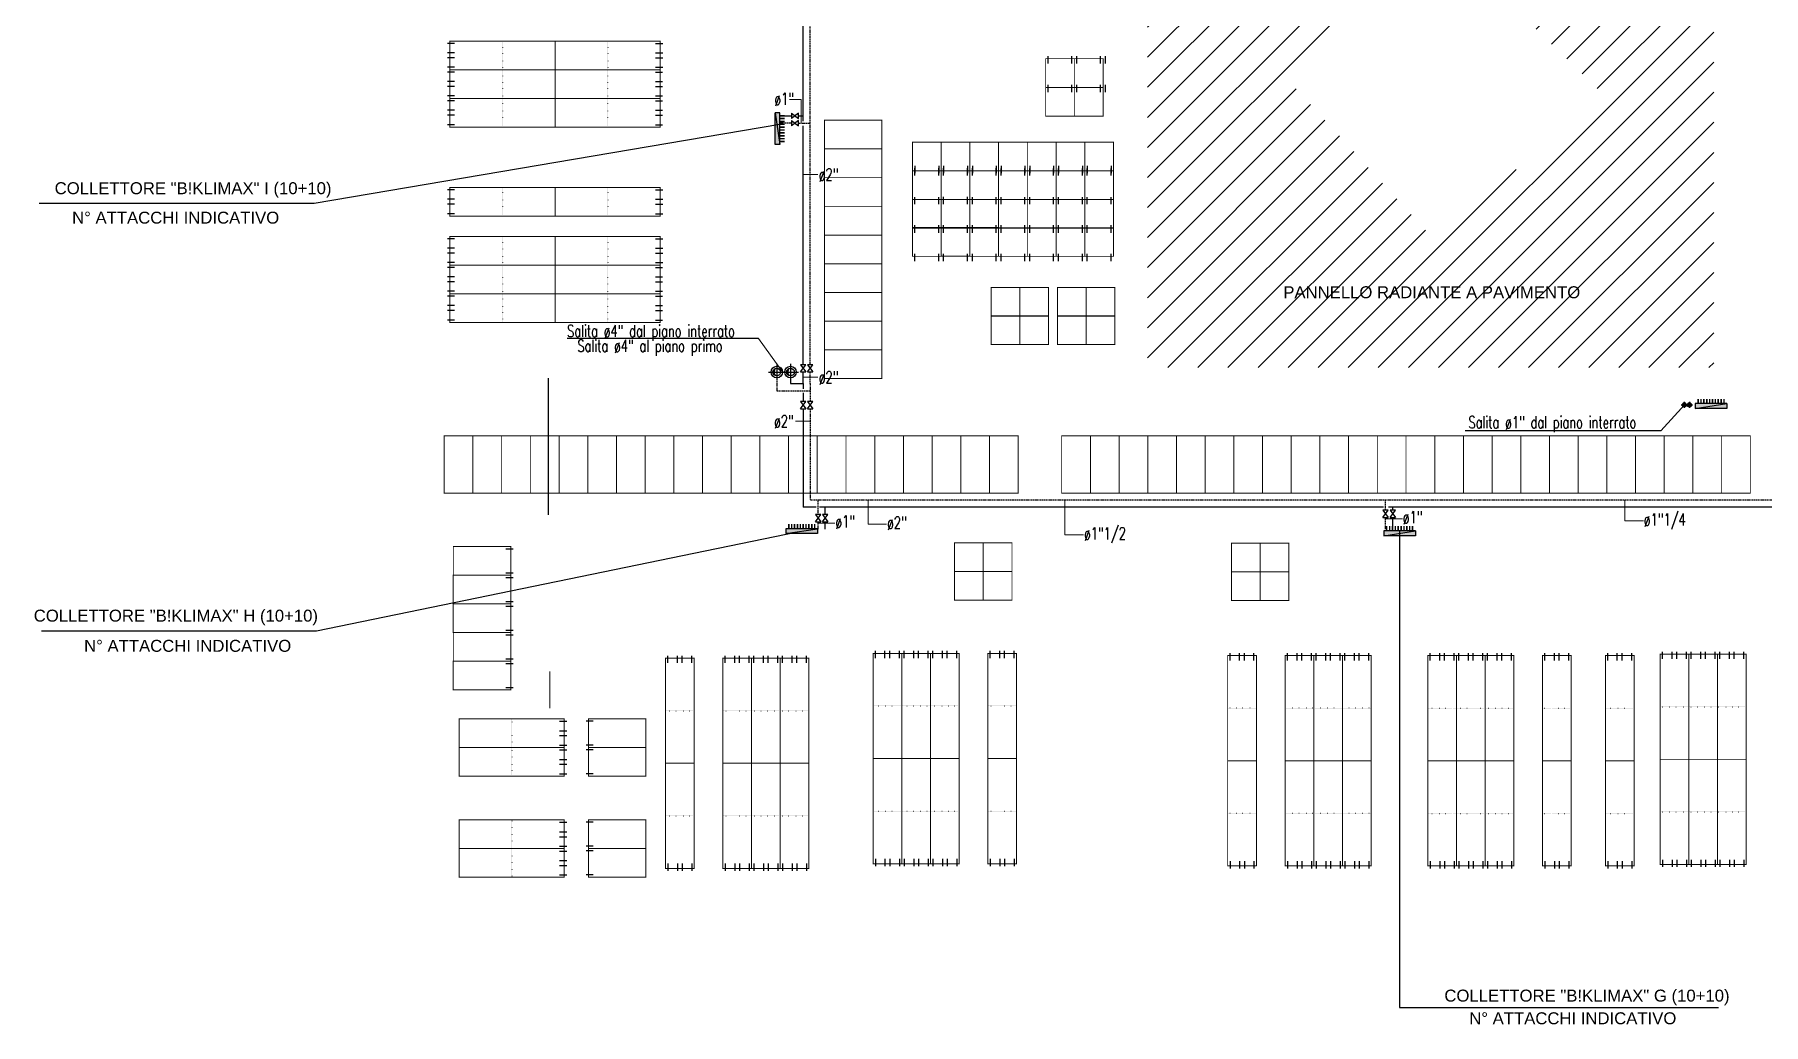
# Model space of a CAD drawing. Header units: millimetres. Extents: x 24747 to 137666, y -34589 to 43444.
# Drawn here: x 108032 to 111647, y 24248 to 26319 of the extents above; entities that cross this region are included whole.
import ezdxf

# ---------------------------------------------------------------- set-up
doc = ezdxf.new("R2010")
doc.units = ezdxf.units.MM
doc.header["$LTSCALE"] = 10
for name, pattern in [('ACAD_ISO07W100', [3, 0, -3]), ('DASHDOT', [25.4, 12.7, -6.35, 0, -6.35]), ('HIDDEN', [0.375, 0.25, -0.125])]:
    doc.linetypes.add(name, pattern=pattern)
for name, color, linetype in [('Collettori Maxi', 7, 'Continuous'), ('Idranti', 8, 'Continuous'), ('Pannelli', 7, 'Continuous'), ('TUBAZIONI', 6, 'Continuous')]:
    doc.layers.add(name, color=color, linetype=linetype)
doc.styles.add('ARIAL', font='arial.ttf')
doc.styles.add('ROMANS', font='romans')

# ---------------------------------------------------------------- blocks, each defined once
blk = doc.blocks.new('1200')
at = {"layer": 'Pannelli', "color": 4}
for p, q in [((0.05, 1.1), (0.05, 1.25)), ((0.55, 1.1), (0.55, 1.25))]:
    blk.add_line(p, q, dxfattribs=at)
at = {"layer": 'Pannelli', "linetype": 'ACAD_ISO07W100', "ltscale": 0.07}
blk.add_line((0.6, 0.6), (0, 0.6), dxfattribs=at)
at = {"layer": 'Pannelli', "color": 4, "const_width": 0.02}
blk.add_lwpolyline([(0, 1.2), (0, 0), (0.6, 0), (0.6, 1.2), (0, 1.2)], dxfattribs=at)
blk = doc.blocks.new('colonna')
at = {"layer": 'TUBAZIONI', "color": 1, "linetype": 'DASHDOT'}
for p, q in [((-17, 0), (17, 0)), ((0, 17.2), (0, -17.2))]:
    blk.add_line(p, q, dxfattribs=at)
at = {"layer": 'TUBAZIONI', "color": 1}
for radius in [12, 8]:
    blk.add_circle((0, 0), radius, dxfattribs=at)
blk.add_arc((4, 0), 10, 130.4205, 229.5795, dxfattribs=at)
blk = doc.blocks.new('dddd')
at = {"layer": 'Pannelli', "color": 4}
for p, q in [((-164.9, 45.4, 0), (-179.9, 45.4, 0)), ((-164.9, 25.4, 0), (-179.9, 25.4, 0)), ((-164.9, 15.4, 0), (-179.9, 15.4, 0)), ((-164.9, -4.6, 0), (-179.9, -4.6, 0))]:
    blk.add_line(p, q, dxfattribs=at)
at = {"layer": 'Pannelli', "color": 4, "lineweight": 0}
blk.add_line((-174.9, 50.4, 0), (45.1, 50.4, 0), dxfattribs=at)
at = {"layer": 'Pannelli', "color": 4, "linetype": 'ACAD_ISO07W100', "ltscale": 0.07}
blk.add_line((-64.9, 50.4, 0), (-64.9, -9.6, 0), dxfattribs=at)
at = {"layer": 'Pannelli', "color": 4, "const_width": 2, "elevation": 0}
blk.add_lwpolyline([(-174.9, -9.6), (45.1, -9.6), (45.1, 50.4), (-174.9, 50.4), (-174.9, -9.6)], dxfattribs=at)
blk = doc.blocks.new('Coll Maxi 10+10')
at = {"layer": 'Collettori Maxi'}
for color, points in [(5, [(0.66, 0), (0.66, -0.1), (0, -0.1)]), (1, [(0, 0), (0, -0.1), (0.66, 0)])]:
    blk.add_hatch(color=color, dxfattribs=at).paths.add_polyline_path(points)
for points in [[(0, 0), (0, -0.1), (0.66, 0), (0, 0)], [(0.66, 0), (0.66, -0.1), (0, -0.1), (0.66, 0)]]:
    blk.add_lwpolyline(points, dxfattribs=at)

msp = doc.modelspace()

# ---------------------------------------------------------------- hatches: boundary and pattern name
at = {"layer": 'Pannelli'}
h = msp.add_hatch(dxfattribs=at)
h.set_pattern_fill('ANSI31', color=1, scale=14, style=0)
h.set_pattern_definition([(45, (242328.514, 53639.13), (-31.430896, 31.430896), [])])
h.paths.add_polyline_path([(111542.8471, 25622.55982), (111542.8471, 26806.55982), (110358.8471, 26806.55982), (110358.8471, 25622.55982)])
h.paths.add_polyline_path([(111304.88325, 26200.71083), (110959.27984, 26536.95582), (110640.48294, 26237.89667), (110964.98923, 25882.19574)], flags=16)

# ---------------------------------------------------------------- linework, layer by layer
at = {"layer": 'Collettori Maxi'}
for p, q in [((109590.17063, 26149.24237, 0), (109614.70431, 26149.24237, 0)), ((108616.69313, 25966.03141, 0), (109590.17063, 26131.24237, 0)), ((108041.20218, 25966.03141, 0), (108616.69313, 25966.03141, 0)), ((108621.50023, 25071.94314, 0), (109627.25196, 25278.76105, 0)), ((110886.11433, 25279.94644, 0), (110886.11433, 24284.03008, 0)), ((108046.19264, 25071.94314, 0), (108621.50023, 25071.94314, 0)), ((110886.11433, 24284.03008, 0), (111552.61559, 24284.03008, 0))]:
    msp.add_line(p, q, dxfattribs=at)
at = {"layer": 'Collettori Maxi', "linetype": 'HIDDEN'}
msp.add_line((109590.17063, 26134.24237, 0), (109614.70431, 26134.24237, 0), dxfattribs=at)
at = {"layer": 'Collettori Maxi', "color": 6, "const_width": 3.2, "elevation": 0}
for points in [[(109590.17063, 26149.24237), (109600.17063, 26149.24237)], [(109590.17063, 26143.24237), (109600.17063, 26143.24237)], [(109590.17063, 26137.24237), (109600.17063, 26137.24237)], [(109590.17063, 26131.24237), (109600.17063, 26131.24237)], [(109590.17063, 26125.24237), (109600.17063, 26125.24237)], [(109590.17063, 26119.24237), (109600.17063, 26119.24237)], [(109590.17063, 26113.24237), (109600.17063, 26113.24237)], [(109590.17063, 26107.24237), (109600.17063, 26107.24237)], [(109590.17063, 26101.24237), (109600.17063, 26101.24237)], [(109590.17063, 26095.24237), (109600.17063, 26095.24237)], [(111510.28638, 25546.92966), (111510.28638, 25556.92966)], [(111516.28638, 25546.92966), (111516.28638, 25556.92966)], [(111522.28638, 25546.92966), (111522.28638, 25556.92966)], [(111528.28638, 25546.92966), (111528.28638, 25556.92966)], [(111534.28638, 25546.92966), (111534.28638, 25556.92966)], [(111540.28638, 25546.92966), (111540.28638, 25556.92966)], [(111546.28638, 25546.92966), (111546.28638, 25556.92966)], [(111552.28638, 25546.92966), (111552.28638, 25556.92966)], [(111558.28638, 25546.92966), (111558.28638, 25556.92966)], [(111564.28638, 25546.92966), (111564.28638, 25556.92966)], [(109608.89555, 25285.07068), (109608.89555, 25295.07068)], [(109614.89555, 25285.07068), (109614.89555, 25295.07068)], [(109620.89555, 25285.07068), (109620.89555, 25295.07068)], [(109626.89555, 25285.07068), (109626.89555, 25295.07068)], [(109632.89555, 25285.07068), (109632.89555, 25295.07068)], [(109638.89555, 25285.07068), (109638.89555, 25295.07068)], [(109644.89555, 25285.07068), (109644.89555, 25295.07068)], [(109650.89555, 25285.07068), (109650.89555, 25295.07068)], [(109656.89555, 25285.07068), (109656.89555, 25295.07068)], [(109662.89555, 25285.07068), (109662.89555, 25295.07068)], [(110859.11433, 25280.81296), (110859.11433, 25290.81296)], [(110865.11433, 25280.81296), (110865.11433, 25290.81296)], [(110871.11433, 25280.81296), (110871.11433, 25290.81296)], [(110877.11433, 25280.81296), (110877.11433, 25290.81296)], [(110883.11433, 25280.81296), (110883.11433, 25290.81296)], [(110889.11433, 25280.81296), (110889.11433, 25290.81296)], [(110895.11433, 25280.81296), (110895.11433, 25290.81296)], [(110901.11433, 25280.81296), (110901.11433, 25290.81296)], [(110907.11433, 25280.81296), (110907.11433, 25290.81296)], [(110913.11433, 25280.81296), (110913.11433, 25290.81296)]]:
    msp.add_lwpolyline(points, dxfattribs=at)
at = {"layer": 'Idranti', "lineweight": 0}
msp.add_line((109108.98678, 24910.06312), (109108.98678, 24987.00592), dxfattribs=at)
at = {"layer": 'Pannelli', "color": 2}
for p, q in [((110150.92477, 26258.51228), (110150.92477, 26273.51228)), ((110200.92477, 26258.51228), (110200.92477, 26273.51228)), ((110210.92477, 26258.49745), (110210.92477, 26273.49745)), ((110260.92477, 26258.49745), (110260.92477, 26273.49745)), ((110270.92477, 26258.46038), (110270.92477, 26273.46038)), ((110150.92477, 26198.51228), (110150.92477, 26213.51228)), ((110200.92477, 26198.51228), (110200.92477, 26213.51228)), ((110210.92477, 26198.49745), (110210.92477, 26213.49745)), ((110260.92477, 26198.49745), (110260.92477, 26213.49745)), ((110270.92477, 26198.46038), (110270.92477, 26213.46038)), ((109872.6407, 26044.07098, 0), (109872.6407, 26029.07098, 0)), ((109872.64071, 26024.17479, 0), (109872.64071, 26039.17479, 0)), ((109922.6407, 26044.07098, 0), (109922.6407, 26029.07098, 0)), ((109922.64071, 26024.17479, 0), (109922.64071, 26039.17479, 0)), ((109932.6407, 26044.08581, 0), (109932.6407, 26029.08581, 0)), ((109932.6407, 26044.08581, 0), (109932.6407, 26029.08581, 0)), ((109932.6407, 26024.18962, 0), (109932.6407, 26039.18962, 0)), ((109932.6407, 26024.15996, 0), (109932.6407, 26039.15996, 0)), ((109982.6407, 26044.08581, 0), (109982.6407, 26029.08581, 0)), ((109982.6407, 26024.18962, 0), (109982.6407, 26039.18962, 0)), ((109992.64069, 26044.10064, 0), (109992.64069, 26029.10064, 0)), ((109992.6407, 26024.17479, 0), (109992.6407, 26039.17479, 0)), ((110042.64069, 26044.10064, 0), (110042.64069, 26029.10064, 0)), ((110042.6407, 26024.17479, 0), (110042.6407, 26039.17479, 0)), ((110052.64069, 26044.13771, 0), (110052.64069, 26029.13771, 0)), ((110052.6407, 26024.13771, 0), (110052.6407, 26039.13771, 0)), ((110102.64069, 26044.13771, 0), (110102.64069, 26029.13771, 0)), ((110102.6407, 26024.13771, 0), (110102.6407, 26039.13771, 0)), ((110112.64069, 26044.13771, 0), (110112.64069, 26029.13771, 0)), ((110112.6407, 26024.13771, 0), (110112.6407, 26039.13771, 0)), ((110162.64069, 26044.13771, 0), (110162.64069, 26029.13771, 0)), ((110162.64069, 26044.13771, 0), (110162.64069, 26029.13771, 0)), ((110162.6407, 26024.13771, 0), (110162.6407, 26039.13771, 0)), ((110162.6407, 26024.13771, 0), (110162.6407, 26039.13771, 0)), ((110172.64069, 26044.13771, 0), (110172.64069, 26029.13771, 0)), ((110172.6407, 26024.13771, 0), (110172.6407, 26039.13771, 0)), ((110222.64069, 26044.13771, 0), (110222.64069, 26029.13771, 0)), ((110222.64069, 26044.13771, 0), (110222.64069, 26029.13771, 0)), ((110222.64069, 26044.13771, 0), (110222.64069, 26029.13771, 0)), ((110222.6407, 26024.13771, 0), (110222.6407, 26039.13771, 0)), ((110222.6407, 26024.13771, 0), (110222.6407, 26039.13771, 0)), ((110222.6407, 26024.13771, 0), (110222.6407, 26039.13771, 0)), ((110232.64069, 26044.13771, 0), (110232.64069, 26029.13771, 0)), ((110232.6407, 26024.13771, 0), (110232.6407, 26039.13771, 0)), ((110282.64069, 26044.13771, 0), (110282.64069, 26029.13771, 0)), ((110282.6407, 26024.13771, 0), (110282.6407, 26039.13771, 0)), ((109872.64071, 25964.17479, 0), (109872.64071, 25979.17479, 0)), ((109922.64071, 25964.17479, 0), (109922.64071, 25979.17479, 0)), ((109932.6407, 25964.18962, 0), (109932.6407, 25979.18962, 0)), ((109932.6407, 25964.15996, 0), (109932.6407, 25979.15996, 0)), ((109982.6407, 25964.18962, 0), (109982.6407, 25979.18962, 0)), ((109992.6407, 25964.17479, 0), (109992.6407, 25979.17479, 0)), ((110042.6407, 25964.17479, 0), (110042.6407, 25979.17479, 0)), ((110052.6407, 25964.13771, 0), (110052.6407, 25979.13771, 0)), ((110102.6407, 25964.13771, 0), (110102.6407, 25979.13771, 0)), ((110112.6407, 25964.13771, 0), (110112.6407, 25979.13771, 0)), ((110162.6407, 25964.13771, 0), (110162.6407, 25979.13771, 0)), ((110162.6407, 25964.13771, 0), (110162.6407, 25979.13771, 0)), ((110172.6407, 25964.13771, 0), (110172.6407, 25979.13771, 0)), ((110222.6407, 25964.13771, 0), (110222.6407, 25979.13771, 0)), ((110222.6407, 25964.13771, 0), (110222.6407, 25979.13771, 0)), ((110222.6407, 25964.13771, 0), (110222.6407, 25979.13771, 0)), ((110232.6407, 25964.13771, 0), (110232.6407, 25979.13771, 0)), ((110282.6407, 25964.13771, 0), (110282.6407, 25979.13771, 0)), ((109872.64071, 25905.1224, 0), (109872.64071, 25920.1224, 0)), ((109872.64071, 25904.17479, 0), (109872.64071, 25919.17479, 0)), ((109922.64071, 25905.1224, 0), (109922.64071, 25920.1224, 0)), ((109922.64071, 25904.17479, 0), (109922.64071, 25919.17479, 0)), ((109932.6407, 25905.13723, 0), (109932.6407, 25920.13723, 0)), ((109932.6407, 25905.10757, 0), (109932.6407, 25920.10757, 0)), ((109932.6407, 25904.18962, 0), (109932.6407, 25919.18962, 0)), ((109932.6407, 25904.15996, 0), (109932.6407, 25919.15996, 0)), ((109982.6407, 25905.13723, 0), (109982.6407, 25920.13723, 0)), ((109982.6407, 25904.18962, 0), (109982.6407, 25919.18962, 0)), ((109992.6407, 25905.1224, 0), (109992.6407, 25920.1224, 0)), ((109992.6407, 25904.17479, 0), (109992.6407, 25919.17479, 0)), ((110042.6407, 25905.1224, 0), (110042.6407, 25920.1224, 0)), ((110042.6407, 25904.17479, 0), (110042.6407, 25919.17479, 0)), ((110052.6407, 25905.08532, 0), (110052.6407, 25920.08532, 0)), ((110052.6407, 25904.13771, 0), (110052.6407, 25919.13771, 0)), ((110102.6407, 25905.08532, 0), (110102.6407, 25920.08532, 0)), ((110102.6407, 25904.13771, 0), (110102.6407, 25919.13771, 0)), ((110112.6407, 25905.08532, 0), (110112.6407, 25920.08532, 0)), ((110112.6407, 25904.13771, 0), (110112.6407, 25919.13771, 0)), ((110162.6407, 25905.08532, 0), (110162.6407, 25920.08532, 0)), ((110162.6407, 25905.08532, 0), (110162.6407, 25920.08532, 0)), ((110162.6407, 25904.13771, 0), (110162.6407, 25919.13771, 0)), ((110162.6407, 25904.13771, 0), (110162.6407, 25919.13771, 0)), ((110172.6407, 25905.08532, 0), (110172.6407, 25920.08532, 0)), ((110172.6407, 25904.13771, 0), (110172.6407, 25919.13771, 0)), ((110222.6407, 25905.08532, 0), (110222.6407, 25920.08532, 0)), ((110222.6407, 25905.08532, 0), (110222.6407, 25920.08532, 0)), ((110222.6407, 25905.08532, 0), (110222.6407, 25920.08532, 0)), ((110222.6407, 25904.13771, 0), (110222.6407, 25919.13771, 0)), ((110222.6407, 25904.13771, 0), (110222.6407, 25919.13771, 0)), ((110222.6407, 25904.13771, 0), (110222.6407, 25919.13771, 0)), ((110232.6407, 25905.08532, 0), (110232.6407, 25920.08532, 0)), ((110232.6407, 25904.13771, 0), (110232.6407, 25919.13771, 0)), ((110282.6407, 25905.08532, 0), (110282.6407, 25920.08532, 0)), ((110282.6407, 25904.13771, 0), (110282.6407, 25919.13771, 0)), ((109872.64071, 25845.1224, 0), (109872.64071, 25860.1224, 0)), ((109922.64071, 25845.1224, 0), (109922.64071, 25860.1224, 0)), ((109932.6407, 25845.13723, 0), (109932.6407, 25860.13723, 0)), ((109932.6407, 25845.10757, 0), (109932.6407, 25860.10757, 0)), ((109982.6407, 25845.13723, 0), (109982.6407, 25860.13723, 0)), ((109992.6407, 25845.1224, 0), (109992.6407, 25860.1224, 0)), ((110042.6407, 25845.1224, 0), (110042.6407, 25860.1224, 0)), ((110052.6407, 25845.08532, 0), (110052.6407, 25860.08532, 0)), ((110102.6407, 25845.08532, 0), (110102.6407, 25860.08532, 0)), ((110112.6407, 25845.08532, 0), (110112.6407, 25860.08532, 0)), ((110162.6407, 25845.08532, 0), (110162.6407, 25860.08532, 0)), ((110162.6407, 25845.08532, 0), (110162.6407, 25860.08532, 0)), ((110172.6407, 25845.08532, 0), (110172.6407, 25860.08532, 0)), ((110222.6407, 25845.08532, 0), (110222.6407, 25860.08532, 0)), ((110222.6407, 25845.08532, 0), (110222.6407, 25860.08532, 0)), ((110222.6407, 25845.08532, 0), (110222.6407, 25860.08532, 0)), ((110232.6407, 25845.08532, 0), (110232.6407, 25860.08532, 0)), ((110282.6407, 25845.08532, 0), (110282.6407, 25860.08532, 0))]:
    msp.add_line(p, q, dxfattribs=at)
at = {"layer": 'Pannelli'}
msp.add_line((109105.84237, 25600.34997, 0), (109105.84237, 25314.66532, 0), dxfattribs=at)
at = {"layer": 'Pannelli', "color": 1, "linetype": 'Continuous', "lineweight": 0}
msp.add_line((111432.27621, 25490.43815, 0), (111482.74376, 25544.9299), dxfattribs=at)
at = {"layer": 'Pannelli', "color": 1, "linetype": 'Continuous'}
msp.add_line((111432.27621, 25490.43815, 0), (111022.81593, 25490.43815, 0), dxfattribs=at)
at = {"layer": 'Pannelli', "color": 2, "const_width": 2}
for points in [[(110145.92477, 26268.51228), (110145.92477, 26208.51228), (110205.92477, 26208.51228), (110205.92477, 26268.51228), (110145.92477, 26268.51228)], [(110205.92477, 26268.49745), (110205.92477, 26208.49745), (110265.92477, 26208.49745), (110265.92477, 26268.49745), (110205.92477, 26268.49745)], [(110145.92477, 26208.51228), (110145.92477, 26148.51228), (110205.92477, 26148.51228), (110205.92477, 26208.51228), (110145.92477, 26208.51228)], [(110205.92477, 26208.49745), (110205.92477, 26148.49745), (110265.92477, 26148.49745), (110265.92477, 26208.49745), (110205.92477, 26208.49745)], [(109955.57878, 25255.63941), (109955.57878, 25195.63941), (110015.57878, 25195.63941), (110015.57878, 25255.63941), (109955.57878, 25255.63941)], [(110015.57878, 25255.63941), (110015.57878, 25195.63941), (110075.57878, 25195.63941), (110075.57878, 25255.63941), (110015.57878, 25255.63941)], [(109955.57878, 25195.63941), (109955.57878, 25135.63941), (110015.57878, 25135.63941), (110015.57878, 25195.63941), (109955.57878, 25195.63941)], [(110015.57878, 25195.63941), (110015.57878, 25135.63941), (110075.57878, 25135.63941), (110075.57878, 25195.63941), (110015.57878, 25195.63941)]]:
    msp.add_lwpolyline(points, dxfattribs=at)
for points in [[(109683.65801, 26079.64356), (109803.65801, 26079.64356), (109803.65801, 26139.64356), (109683.65801, 26139.64356)], [(109683.65801, 26019.64356), (109803.65801, 26019.64356), (109803.65801, 26079.64356), (109683.65801, 26079.64356)], [(109683.65801, 25959.64356), (109803.65801, 25959.64356), (109803.65801, 26019.64356), (109683.65801, 26019.64356)], [(109683.65801, 25899.64356), (109803.65801, 25899.64356), (109803.65801, 25959.64356), (109683.65801, 25959.64356)], [(109683.65801, 25839.64356), (109803.65801, 25839.64356), (109803.65801, 25899.64356), (109683.65801, 25899.64356)], [(109683.65801, 25779.64356), (109803.65801, 25779.64356), (109803.65801, 25839.64356), (109683.65801, 25839.64356)], [(109683.65801, 25719.64356), (109803.65801, 25719.64356), (109803.65801, 25779.64356), (109683.65801, 25779.64356)], [(109683.65801, 25659.64356), (109803.65801, 25659.64356), (109803.65801, 25719.64356), (109683.65801, 25719.64356)], [(109683.65801, 25599.64356), (109803.65801, 25599.64356), (109803.65801, 25659.64356), (109683.65801, 25659.64356)]]:
    msp.add_lwpolyline(points, close=True, dxfattribs=at)
at = {"layer": 'Pannelli', "color": 2, "const_width": 2, "elevation": 0}
for points in [[(109867.6407, 26034.07098), (109867.6407, 26094.07098), (109927.6407, 26094.07098), (109927.6407, 26034.07098), (109867.6407, 26034.07098)], [(109927.6407, 26034.08581), (109927.6407, 26094.08581), (109987.6407, 26094.08581), (109987.6407, 26034.08581), (109927.6407, 26034.08581)], [(109987.64069, 26034.10064), (109987.64069, 26094.10064), (110047.64069, 26094.10064), (110047.64069, 26034.10064), (109987.64069, 26034.10064)], [(110047.64069, 26034.13771), (110047.64069, 26094.13771), (110107.64069, 26094.13771), (110107.64069, 26034.13771), (110047.64069, 26034.13771)], [(110107.64069, 26034.13771), (110107.64069, 26094.13771), (110167.64069, 26094.13771), (110167.64069, 26034.13771), (110107.64069, 26034.13771)], [(110167.64069, 26034.13771), (110167.64069, 26094.13771), (110227.64069, 26094.13771), (110227.64069, 26034.13771), (110167.64069, 26034.13771)], [(110227.64069, 26034.13771), (110227.64069, 26094.13771), (110287.64069, 26094.13771), (110287.64069, 26034.13771), (110227.64069, 26034.13771)], [(109867.64071, 26034.17479), (109867.64071, 25974.17479), (109927.64071, 25974.17479), (109927.64071, 26034.17479), (109867.64071, 26034.17479)], [(109927.6407, 26034.18962), (109927.6407, 25974.18962), (109987.6407, 25974.18962), (109987.6407, 26034.18962), (109927.6407, 26034.18962)], [(109987.6407, 26034.17479), (109987.6407, 25974.17479), (110047.6407, 25974.17479), (110047.6407, 26034.17479), (109987.6407, 26034.17479)], [(110047.6407, 26034.13771), (110047.6407, 25974.13771), (110107.6407, 25974.13771), (110107.6407, 26034.13771), (110047.6407, 26034.13771)], [(110107.6407, 26034.13771), (110107.6407, 25974.13771), (110167.6407, 25974.13771), (110167.6407, 26034.13771), (110107.6407, 26034.13771)], [(110167.6407, 26034.13771), (110167.6407, 25974.13771), (110227.6407, 25974.13771), (110227.6407, 26034.13771), (110167.6407, 26034.13771)], [(110227.6407, 26034.13771), (110227.6407, 25974.13771), (110287.6407, 25974.13771), (110287.6407, 26034.13771), (110227.6407, 26034.13771)], [(109867.64071, 25974.17479), (109867.64071, 25914.17479), (109927.64071, 25914.17479), (109927.64071, 25974.17479), (109867.64071, 25974.17479)], [(109927.6407, 25974.18962), (109927.6407, 25914.18962), (109987.6407, 25914.18962), (109987.6407, 25974.18962), (109927.6407, 25974.18962)], [(109987.6407, 25974.17479), (109987.6407, 25914.17479), (110047.6407, 25914.17479), (110047.6407, 25974.17479), (109987.6407, 25974.17479)], [(110047.6407, 25974.13771), (110047.6407, 25914.13771), (110107.6407, 25914.13771), (110107.6407, 25974.13771), (110047.6407, 25974.13771)], [(110107.6407, 25974.13771), (110107.6407, 25914.13771), (110167.6407, 25914.13771), (110167.6407, 25974.13771), (110107.6407, 25974.13771)], [(110167.6407, 25974.13771), (110167.6407, 25914.13771), (110227.6407, 25914.13771), (110227.6407, 25974.13771), (110167.6407, 25974.13771)], [(110227.6407, 25974.13771), (110227.6407, 25914.13771), (110287.6407, 25914.13771), (110287.6407, 25974.13771), (110227.6407, 25974.13771)], [(109867.64071, 25915.1224), (109867.64071, 25855.1224), (109927.64071, 25855.1224), (109927.64071, 25915.1224), (109867.64071, 25915.1224)], [(109927.6407, 25915.13723), (109927.6407, 25855.13723), (109987.6407, 25855.13723), (109987.6407, 25915.13723), (109927.6407, 25915.13723)], [(109987.6407, 25915.1224), (109987.6407, 25855.1224), (110047.6407, 25855.1224), (110047.6407, 25915.1224), (109987.6407, 25915.1224)], [(110047.6407, 25915.08532), (110047.6407, 25855.08532), (110107.6407, 25855.08532), (110107.6407, 25915.08532), (110047.6407, 25915.08532)], [(110107.6407, 25915.08532), (110107.6407, 25855.08532), (110167.6407, 25855.08532), (110167.6407, 25915.08532), (110107.6407, 25915.08532)], [(110167.6407, 25915.08532), (110167.6407, 25855.08532), (110227.6407, 25855.08532), (110227.6407, 25915.08532), (110167.6407, 25915.08532)], [(110227.6407, 25915.08532), (110227.6407, 25855.08532), (110287.6407, 25855.08532), (110287.6407, 25915.08532), (110227.6407, 25915.08532)], [(110031.72644, 25789.99233), (110031.72644, 25729.99233), (110091.72644, 25729.99233), (110091.72644, 25789.99233), (110031.72644, 25789.99233)], [(110091.72644, 25789.99233), (110091.72644, 25729.99233), (110151.72644, 25729.99233), (110151.72644, 25789.99233), (110091.72644, 25789.99233)], [(110170.84095, 25789.99233), (110170.84095, 25729.99233), (110230.84095, 25729.99233), (110230.84095, 25789.99233), (110170.84095, 25789.99233)], [(110230.84095, 25789.99233), (110230.84095, 25729.99233), (110290.84095, 25729.99233), (110290.84095, 25789.99233), (110230.84095, 25789.99233)], [(110031.72644, 25730.93994), (110031.72644, 25670.93994), (110091.72644, 25670.93994), (110091.72644, 25730.93994), (110031.72644, 25730.93994)], [(110091.72644, 25730.93994), (110091.72644, 25670.93994), (110151.72644, 25670.93994), (110151.72644, 25730.93994), (110091.72644, 25730.93994)], [(110170.84095, 25730.93994), (110170.84095, 25670.93994), (110230.84095, 25670.93994), (110230.84095, 25730.93994), (110170.84095, 25730.93994)], [(110230.84095, 25730.93994), (110230.84095, 25670.93994), (110290.84095, 25670.93994), (110290.84095, 25730.93994), (110230.84095, 25730.93994)], [(110534.42222, 25255.12295), (110534.42222, 25195.12295), (110594.42222, 25195.12295), (110594.42222, 25255.12295), (110534.42222, 25255.12295)], [(110594.42222, 25255.12295), (110594.42222, 25195.12295), (110654.42222, 25195.12295), (110654.42222, 25255.12295), (110594.42222, 25255.12295)], [(110534.42222, 25195.12295), (110534.42222, 25135.12295), (110594.42222, 25135.12295), (110594.42222, 25195.12295), (110534.42222, 25195.12295)], [(110594.42222, 25195.12295), (110594.42222, 25135.12295), (110654.42222, 25135.12295), (110654.42222, 25195.12295), (110594.42222, 25195.12295)]]:
    msp.add_lwpolyline(points, dxfattribs=at)
for points in [[(108888.46361, 25479.43777), (108888.46361, 25359.43777), (108948.46361, 25359.43777), (108948.46361, 25479.43777)], [(108948.46361, 25479.43777), (108948.46361, 25359.43777), (109008.46361, 25359.43777), (109008.46361, 25479.43777)], [(109008.46361, 25479.43777), (109008.46361, 25359.43777), (109068.46361, 25359.43777), (109068.46361, 25479.43777)], [(109068.46361, 25479.43777), (109068.46361, 25359.43777), (109128.46361, 25359.43777), (109128.46361, 25479.43777)], [(109128.46361, 25479.43777), (109128.46361, 25359.43777), (109188.46361, 25359.43777), (109188.46361, 25479.43777)], [(109188.46361, 25479.43777), (109188.46361, 25359.43777), (109248.46361, 25359.43777), (109248.46361, 25479.43777)], [(109248.46361, 25479.43777), (109248.46361, 25359.43777), (109308.46361, 25359.43777), (109308.46361, 25479.43777)], [(109308.46361, 25479.43777), (109308.46361, 25359.43777), (109368.46361, 25359.43777), (109368.46361, 25479.43777)], [(109368.46361, 25479.43777), (109368.46361, 25359.43777), (109428.46361, 25359.43777), (109428.46361, 25479.43777)], [(109428.46361, 25479.43777), (109428.46361, 25359.43777), (109488.46361, 25359.43777), (109488.46361, 25479.43777)], [(109488.46361, 25479.43777), (109488.46361, 25359.43777), (109548.46361, 25359.43777), (109548.46361, 25479.43777)], [(109548.46361, 25479.43777), (109548.46361, 25359.43777), (109608.46361, 25359.43777), (109608.46361, 25479.43777)], [(109608.46361, 25479.43777), (109608.46361, 25359.43777), (109668.46361, 25359.43777), (109668.46361, 25479.43777)], [(109668.46361, 25479.43777), (109668.46361, 25359.43777), (109728.46361, 25359.43777), (109728.46361, 25479.43777)], [(109728.46361, 25479.43777), (109728.46361, 25359.43777), (109788.46361, 25359.43777), (109788.46361, 25479.43777)], [(109788.46361, 25479.43777), (109788.46361, 25359.43777), (109848.46361, 25359.43777), (109848.46361, 25479.43777)], [(109848.46361, 25479.43777), (109848.46361, 25359.43777), (109908.46361, 25359.43777), (109908.46361, 25479.43777)], [(109908.46361, 25479.43777), (109908.46361, 25359.43777), (109968.46361, 25359.43777), (109968.46361, 25479.43777)], [(109968.46361, 25479.43777), (109968.46361, 25359.43777), (110028.46361, 25359.43777), (110028.46361, 25479.43777)], [(110028.46361, 25479.43777), (110028.46361, 25359.43777), (110088.46361, 25359.43777), (110088.46361, 25479.43777)], [(110179.4156, 25479.43777), (110179.4156, 25359.43777), (110239.4156, 25359.43777), (110239.4156, 25479.43777)], [(110239.4156, 25479.43777), (110239.4156, 25359.43777), (110299.4156, 25359.43777), (110299.4156, 25479.43777)], [(110299.4156, 25479.43777), (110299.4156, 25359.43777), (110359.4156, 25359.43777), (110359.4156, 25479.43777)], [(110359.4156, 25479.43777), (110359.4156, 25359.43777), (110419.4156, 25359.43777), (110419.4156, 25479.43777)], [(110419.4156, 25479.43777), (110419.4156, 25359.43777), (110479.4156, 25359.43777), (110479.4156, 25479.43777)], [(110479.4156, 25479.43777), (110479.4156, 25359.43777), (110539.4156, 25359.43777), (110539.4156, 25479.43777)], [(110539.4156, 25479.43777), (110539.4156, 25359.43777), (110599.4156, 25359.43777), (110599.4156, 25479.43777)], [(110599.4156, 25479.43777), (110599.4156, 25359.43777), (110659.4156, 25359.43777), (110659.4156, 25479.43777)], [(110659.4156, 25479.43777), (110659.4156, 25359.43777), (110719.4156, 25359.43777), (110719.4156, 25479.43777)], [(110719.4156, 25479.43777), (110719.4156, 25359.43777), (110779.4156, 25359.43777), (110779.4156, 25479.43777)], [(110779.4156, 25479.43777), (110779.4156, 25359.43777), (110839.4156, 25359.43777), (110839.4156, 25479.43777)], [(110839.4156, 25479.43777), (110839.4156, 25359.43777), (110899.4156, 25359.43777), (110899.4156, 25479.43777)], [(110899.4156, 25479.43777), (110899.4156, 25359.43777), (110959.4156, 25359.43777), (110959.4156, 25479.43777)], [(110959.4156, 25479.43777), (110959.4156, 25359.43777), (111019.4156, 25359.43777), (111019.4156, 25479.43777)], [(111019.4156, 25479.43777), (111019.4156, 25359.43777), (111079.4156, 25359.43777), (111079.4156, 25479.43777)], [(111079.4156, 25479.43777), (111079.4156, 25359.43777), (111139.4156, 25359.43777), (111139.4156, 25479.43777)], [(111139.4156, 25479.43777), (111139.4156, 25359.43777), (111199.4156, 25359.43777), (111199.4156, 25479.43777)], [(111199.4156, 25479.43777), (111199.4156, 25359.43777), (111259.4156, 25359.43777), (111259.4156, 25479.43777)], [(111259.4156, 25479.43777), (111259.4156, 25359.43777), (111319.4156, 25359.43777), (111319.4156, 25479.43777)], [(111319.4156, 25479.43777), (111319.4156, 25359.43777), (111379.4156, 25359.43777), (111379.4156, 25479.43777)], [(111379.4156, 25479.43777), (111379.4156, 25359.43777), (111439.4156, 25359.43777), (111439.4156, 25479.43777)], [(111439.4156, 25479.43777), (111439.4156, 25359.43777), (111499.4156, 25359.43777), (111499.4156, 25479.43777)], [(111499.4156, 25479.43777), (111499.4156, 25359.43777), (111559.4156, 25359.43777), (111559.4156, 25479.43777)], [(111559.4156, 25479.43777), (111559.4156, 25359.43777), (111619.4156, 25359.43777), (111619.4156, 25479.43777)]]:
    msp.add_lwpolyline(points, close=True, dxfattribs=at)
at = {"layer": 'TUBAZIONI'}
for p, q in [((109638.80782, 26208.93029), (109638.80782, 26439.81352)), ((109638.80782, 26137.70589), (109638.80782, 26208.93029)), ((109629.27413, 26148.66612, 0), (109638.80782, 26148.66612, 0)), ((109638.80782, 25628.18947), (109638.80782, 26128.3405)), ((109638.80782, 25588.92702), (109638.80782, 25613.18947)), ((109612.40632, 25588.92702), (109638.80782, 25588.92702)), ((109685.09462, 25314.83688), (109685.09462, 25330.24477)), ((110871.82905, 25323.97036), (110871.82905, 25330.24477)), ((110871.82905, 25284.42898), (110871.82905, 25308.97036)), ((109685.09462, 25284.42898), (109685.09462, 25299.83688))]:
    msp.add_line(p, q, dxfattribs=at)
at = {"layer": 'TUBAZIONI', "linetype": 'HIDDEN'}
for p, q in [((109653.80782, 25628.18947), (109653.80782, 26424.81352)), ((109629.27413, 26133.66612, 0), (109653.80782, 26133.66612, 0)), ((109653.80782, 25588.92702), (109653.80782, 25613.18947)), ((109670.09462, 25314.83688), (109670.09462, 25345.24477)), ((110856.82905, 25323.97036), (110856.82905, 25345.24477)), ((110856.82905, 25284.42898), (110856.82905, 25308.97036)), ((109670.09462, 25284.42898), (109670.09462, 25299.83688))]:
    msp.add_line(p, q, dxfattribs=at)
at = {"layer": 'TUBAZIONI', "color": 1, "lineweight": 0}
for p, q in [((109634.67308, 26183.17059), (109610.10243, 26183.17059)), ((109634.67308, 26133.66612), (109634.67308, 26183.17059)), ((109638.80782, 26026.50149), (109669.84061, 26026.50149)), ((109638.80782, 25602.27833), (109669.84061, 25602.27833)), ((109622.77502, 25510.34238), (109653.80782, 25510.34238)), ((109774.5502, 25294.89544, 0), (109774.5502, 25345.24477)), ((110186.21815, 25272.37946, 0), (110186.21815, 25345.24477)), ((111356.82409, 25301.60504, 0), (111356.82409, 25345.24477)), ((110891.84801, 25306.20832), (110856.82905, 25306.20832)), ((109705.11359, 25297.07484), (109670.09462, 25297.07484)), ((109813.39775, 25294.89544, 0), (109774.5502, 25294.89544, 0)), ((110225.0657, 25272.37946, 0), (110186.21815, 25272.37946, 0)), ((111395.67163, 25301.60504, 0), (111356.82409, 25301.60504, 0))]:
    msp.add_line(p, q, dxfattribs=at)
at = {"layer": 'TUBAZIONI', "color": 7}
for p, q in [((109614.27413, 26154.29112, 0), (109629.27413, 26143.04112, 0)), ((109629.27413, 26154.29112, 0), (109614.27413, 26143.04112, 0)), ((109614.27413, 26139.29112, 0), (109629.27413, 26128.04112, 0)), ((109629.27413, 26139.29112, 0), (109614.27413, 26128.04112, 0)), ((109633.18282, 25613.18947), (109644.43282, 25628.18947)), ((109633.18282, 25628.18947), (109644.43282, 25613.18947)), ((109648.18282, 25613.18947), (109659.43282, 25628.18947)), ((109648.18282, 25628.18947), (109659.43282, 25613.18947)), ((109633.18282, 25536.24441), (109644.43282, 25551.24441)), ((109633.18282, 25551.24441), (109644.43282, 25536.24441)), ((109648.18282, 25536.24441), (109659.43282, 25551.24441)), ((109648.18282, 25551.24441), (109659.43282, 25536.24441)), ((109664.46962, 25299.83688), (109675.71962, 25314.83688)), ((109664.46962, 25314.83688), (109675.71962, 25299.83688)), ((109679.46962, 25299.83688), (109690.71962, 25314.83688)), ((109679.46962, 25314.83688), (109690.71962, 25299.83688)), ((110851.20405, 25308.97036), (110862.45405, 25323.97036)), ((110851.20405, 25323.97036), (110862.45405, 25308.97036)), ((110866.20405, 25308.97036), (110877.45405, 25323.97036)), ((110866.20405, 25323.97036), (110877.45405, 25308.97036))]:
    msp.add_line(p, q, dxfattribs=at)
at = {"layer": 'TUBAZIONI', "color": 1, "linetype": 'Continuous'}
msp.add_line((109545.27049, 25683.29104, 0), (109145.44118, 25683.29104, 0), dxfattribs=at)
at = {"layer": 'TUBAZIONI', "color": 1, "linetype": 'Continuous', "lineweight": 0}
msp.add_line((109545.27049, 25683.29104, 0), (109595.73804, 25613.61114), dxfattribs=at)
at = {"layer": 'TUBAZIONI', "color": 7, "elevation": 0}
for points in [[(109614.27413, 26154.29112), (109614.27413, 26143.04112)], [(109614.27413, 26139.29112), (109614.27413, 26128.04112)], [(109629.27413, 26143.04112), (109629.27413, 26154.29112)], [(109629.27413, 26128.04112), (109629.27413, 26139.29112)]]:
    msp.add_lwpolyline(points, dxfattribs=at)
at = {"layer": 'TUBAZIONI', "linetype": 'HIDDEN'}
for points in [[(109583.75926, 25613.03488), (109583.75926, 25573.92702), (109653.80782, 25573.92702)], [(109653.80782, 25588.92702), (109653.80782, 25551.24441)], [(109653.80782, 25536.24441), (109653.80782, 25345.24477)], [(111832.05849, 25345.24477), (109653.80782, 25345.24477)]]:
    msp.add_lwpolyline(points, dxfattribs=at)
at = {"layer": 'TUBAZIONI'}
for points in [[(109612.40632, 25613.03488), (109612.40632, 25588.92702)], [(109638.80782, 25588.92702), (109638.80782, 25578.13611)], [(109638.80782, 25569.33562), (109638.80782, 25551.24441)], [(109638.80782, 25536.24441), (109638.80782, 25330.24477)], [(109666.06388, 25330.24477), (109638.80782, 25330.24477)], [(110852.65036, 25330.24477), (109673.40158, 25330.24477)], [(111847.05849, 25330.24477), (110862.81477, 25330.24477)]]:
    msp.add_lwpolyline(points, dxfattribs=at)
at = {"layer": 'TUBAZIONI', "color": 7}
for points in [[(109644.43282, 25628.18947), (109633.18282, 25628.18947)], [(109633.18282, 25613.18947), (109644.43282, 25613.18947)], [(109659.43282, 25628.18947), (109648.18282, 25628.18947)], [(109648.18282, 25613.18947), (109659.43282, 25613.18947)], [(109644.43282, 25551.24441), (109633.18282, 25551.24441)], [(109633.18282, 25536.24441), (109644.43282, 25536.24441)], [(109659.43282, 25551.24441), (109648.18282, 25551.24441)], [(109648.18282, 25536.24441), (109659.43282, 25536.24441)], [(109675.71962, 25314.83688), (109664.46962, 25314.83688)], [(109690.71962, 25314.83688), (109679.46962, 25314.83688)], [(110862.45405, 25323.97036), (110851.20405, 25323.97036)], [(110851.20405, 25308.97036), (110862.45405, 25308.97036)], [(110877.45405, 25323.97036), (110866.20405, 25323.97036)], [(110866.20405, 25308.97036), (110877.45405, 25308.97036)], [(109664.46962, 25299.83688), (109675.71962, 25299.83688)], [(109679.46962, 25299.83688), (109690.71962, 25299.83688)]]:
    msp.add_lwpolyline(points, dxfattribs=at)

# ---------------------------------------------------------------- block references
at = {"layer": 'Collettori Maxi', "xscale": 99.99999989879919, "yscale": 99.99999989879919, "zscale": 99.99999989879919, "rotation": 270}
msp.add_blockref('Coll Maxi 10+10', (109590.17063, 26155.24237, 0), dxfattribs=at)
at = {"layer": 'Collettori Maxi', "xscale": 99.99999989879919, "yscale": 99.99999989879919, "zscale": 99.99999989879919}
for p in [(111504.28638, 25546.92966, 0), (109602.89555, 25285.07068, 0), (110853.11433, 25280.81296, 0)]:
    msp.add_blockref('Coll Maxi 10+10', p, dxfattribs=at)
at = {"layer": 'Pannelli', "lineweight": 0}
for p in [(109075.08588, 26255.08048, 0), (109075.0795, 26195.08048, 0), (109075.0795, 26135.08048, 0), (109075.08588, 25948.92284, 0), (109075.08588, 25846.5042, 0), (109075.0795, 25786.5042, 0), (109075.0795, 25726.5042, 0)]:
    msp.add_blockref('dddd', p, dxfattribs=at)
at = {"layer": 'Pannelli', "lineweight": 0, "xscale": -1}
for p in [(109165.26299, 26255.08048, 0), (109165.22695, 26195.08048, 0), (109165.21212, 26135.08048, 0), (109165.26299, 25948.92284, 0), (109165.26299, 25846.5042, 0), (109165.22695, 25786.5042, 0), (109165.21212, 25726.5042, 0), (108964.54783, 24837.32713, 0), (108964.55421, 24777.32713, 0), (108964.54783, 24625.82147, 0), (108964.55421, 24565.82147, 0)]:
    msp.add_blockref('dddd', p, dxfattribs=at)
at = {"layer": 'Pannelli', "yscale": 99.99999989879919, "zscale": 99.99999989879919}
for p, xscale, rotation in [((108907.39373, 25248.30903, 0), 99.99999989879919, 270), ((108907.38735, 25188.30903, 0), 99.99999989879919, 270), ((108907.38735, 25128.30903, 0), 99.99999989879919, 270), ((108907.39761, 25068.30903, 0), 99.99999989879919, 270), ((108907.39123, 25008.30903, 0), 99.99999989879919, 270), ((109309.87116, 24887.75805), -99.99999989879919, 90), ((109309.87754, 24827.75805), -99.99999989879919, 90), ((109309.87116, 24676.25239), -99.99999989879919, 90), ((109309.87754, 24616.25239), -99.99999989879919, 90)]:
    msp.add_blockref('1200', p, dxfattribs=dict(at, xscale=xscale, rotation=rotation))
at = {"layer": 'Pannelli', "lineweight": 0, "xscale": -1}
for p, rotation in [((109401.32665, 24839.86069, 0), 90), ((109521.30272, 24839.85522), 90), ((109581.30272, 24839.85522), 90), ((109641.30272, 24839.85549), 90), ((109835.39895, 24849.7404, 0), 90), ((109895.39895, 24849.74067, 0), 90), ((109955.39895, 24849.73923, 0), 90), ((110075.39795, 24849.73923, 0), 90), ((110995.2804, 24845.02252, 0), 90), ((111055.2804, 24845.02279, 0), 90), ((111115.2804, 24845.02134, 0), 90), ((111235.27939, 24845.02134, 0), 90), ((111366.6544, 24845.02134, 0), 90), ((111481.28167, 24848.086, 0), 90), ((111541.28167, 24848.07117, 0), 90), ((111601.28167, 24848.05634, 0), 90), ((110536.08891, 24754.87624, 0), 270), ((110656.08791, 24754.87624, 0), 270), ((110716.08791, 24754.8748, 0), 270), ((110776.08791, 24754.87507, 0), 270)]:
    msp.add_blockref('dddd', p, dxfattribs=dict(at, rotation=rotation))
at = {"layer": 'Pannelli', "lineweight": 0}
for p, rotation in [((110536.08891, 24845.02134, 0), 270), ((110656.08791, 24845.02134, 0), 270), ((110716.08791, 24845.02279, 0), 270), ((110776.08791, 24845.02252, 0), 270), ((109835.39895, 24759.59295, 0), 89.99999999999999), ((109895.39895, 24759.59268, 0), 89.99999999999999), ((109955.39895, 24759.59412, 0), 89.99999999999999), ((110075.39795, 24759.59412, 0), 89.99999999999999), ((110995.2804, 24754.87507, 0), 89.99999999999999), ((111055.2804, 24754.8748, 0), 89.99999999999999), ((111115.2804, 24754.87624, 0), 89.99999999999999), ((111235.27939, 24754.87624, 0), 89.99999999999999), ((111366.6544, 24754.87624, 0), 89.99999999999999), ((111481.28167, 24757.8795, 0), 89.99999999999999), ((111541.28167, 24757.8795, 0), 89.99999999999999), ((111601.28167, 24757.87923, 0), 89.99999999999999), ((109401.32665, 24749.7023, 0), 89.99999999999999), ((109521.30272, 24749.70777), 89.99999999999999), ((109581.30272, 24749.70777), 89.99999999999999), ((109641.30272, 24749.7075), 89.99999999999999)]:
    msp.add_blockref('dddd', p, dxfattribs=dict(at, rotation=rotation))
at = {"layer": 'TUBAZIONI', "color": 1}
for p in [(109583.75926, 25613.03488), (109612.40632, 25613.03488)]:
    msp.add_blockref('colonna', p, dxfattribs=at)
at = {"layer": 'TUBAZIONI', "color": 1, "xscale": 0.375, "yscale": 0.375, "zscale": 0.375}
for p in [(111481.36001, 25544.35365), (111492.10265, 25544.35365)]:
    msp.add_blockref('colonna', p, dxfattribs=at)

# ---------------------------------------------------------------- texts
at = {"layer": 'Pannelli', "style": 'ARIAL'}
for s, p in [('COLLETTORE "B!KLIMAX" I (10+10)', (108073.81079, 25985.07376, 0)), ('N° ATTACCHI INDICATIVO', (108110.34252, 25923.48952, 0)), ('COLLETTORE "B!KLIMAX" H (10+10)', (108030.07262, 25091.05362, 0)), ('N° ATTACCHI INDICATIVO', (108135.44334, 25027.89232, 0)), ('COLLETTORE "B!KLIMAX" G (10+10)', (110979.62756, 24296.25734, 0)), ('N° ATTACCHI INDICATIVO', (111031.66166, 24248.83233, 0))]:
    msp.add_text(s, height=25, dxfattribs=at).set_placement(p)
at = {"layer": 'Pannelli', "color": 1, "style": 'ARIAL'}
msp.add_text('PANNELLO RADIANTE A PAVIMENTO', height=25, dxfattribs=at).set_placement((110642.79284, 25767.45239, 0))
at = {"layer": 'Pannelli', "color": 3, "style": 'ROMANS', "width": 0.7}
msp.add_text('Salita ø1" dal piano interrato', height=25, dxfattribs=at).set_placement((111030.00762, 25495.4346, 0))
at = {"layer": 'TUBAZIONI', "color": 3, "style": 'ROMANS', "width": 0.7}
for s, p in [('ø1"', (109578.48682, 26172.25075, 0)), ('ø2"', (109671.43813, 26013.90938, 0)), ('Salita ø4" dal piano interrato', (109145.32944, 25686.4536, 0)), ('Salita ø4" al piano primo', (109166.8771, 25655.5262, 0)), ('ø2"', (109671.43813, 25589.68621, 0)), ('ø2"', (109577.97638, 25497.75026)), ('ø1"', (109706.05765, 25287.81406, 0)), ('ø2"', (109814.34181, 25285.63466, 0)), ('ø1"', (110892.79208, 25296.94754, 0)), ('ø1"1/4', (111396.6157, 25292.34426, 0)), ('ø1"1/2', (110226.00976, 25263.11868, 0))]:
    msp.add_text(s, height=25, dxfattribs=at).set_placement(p)

doc.saveas('drawing.dxf')
